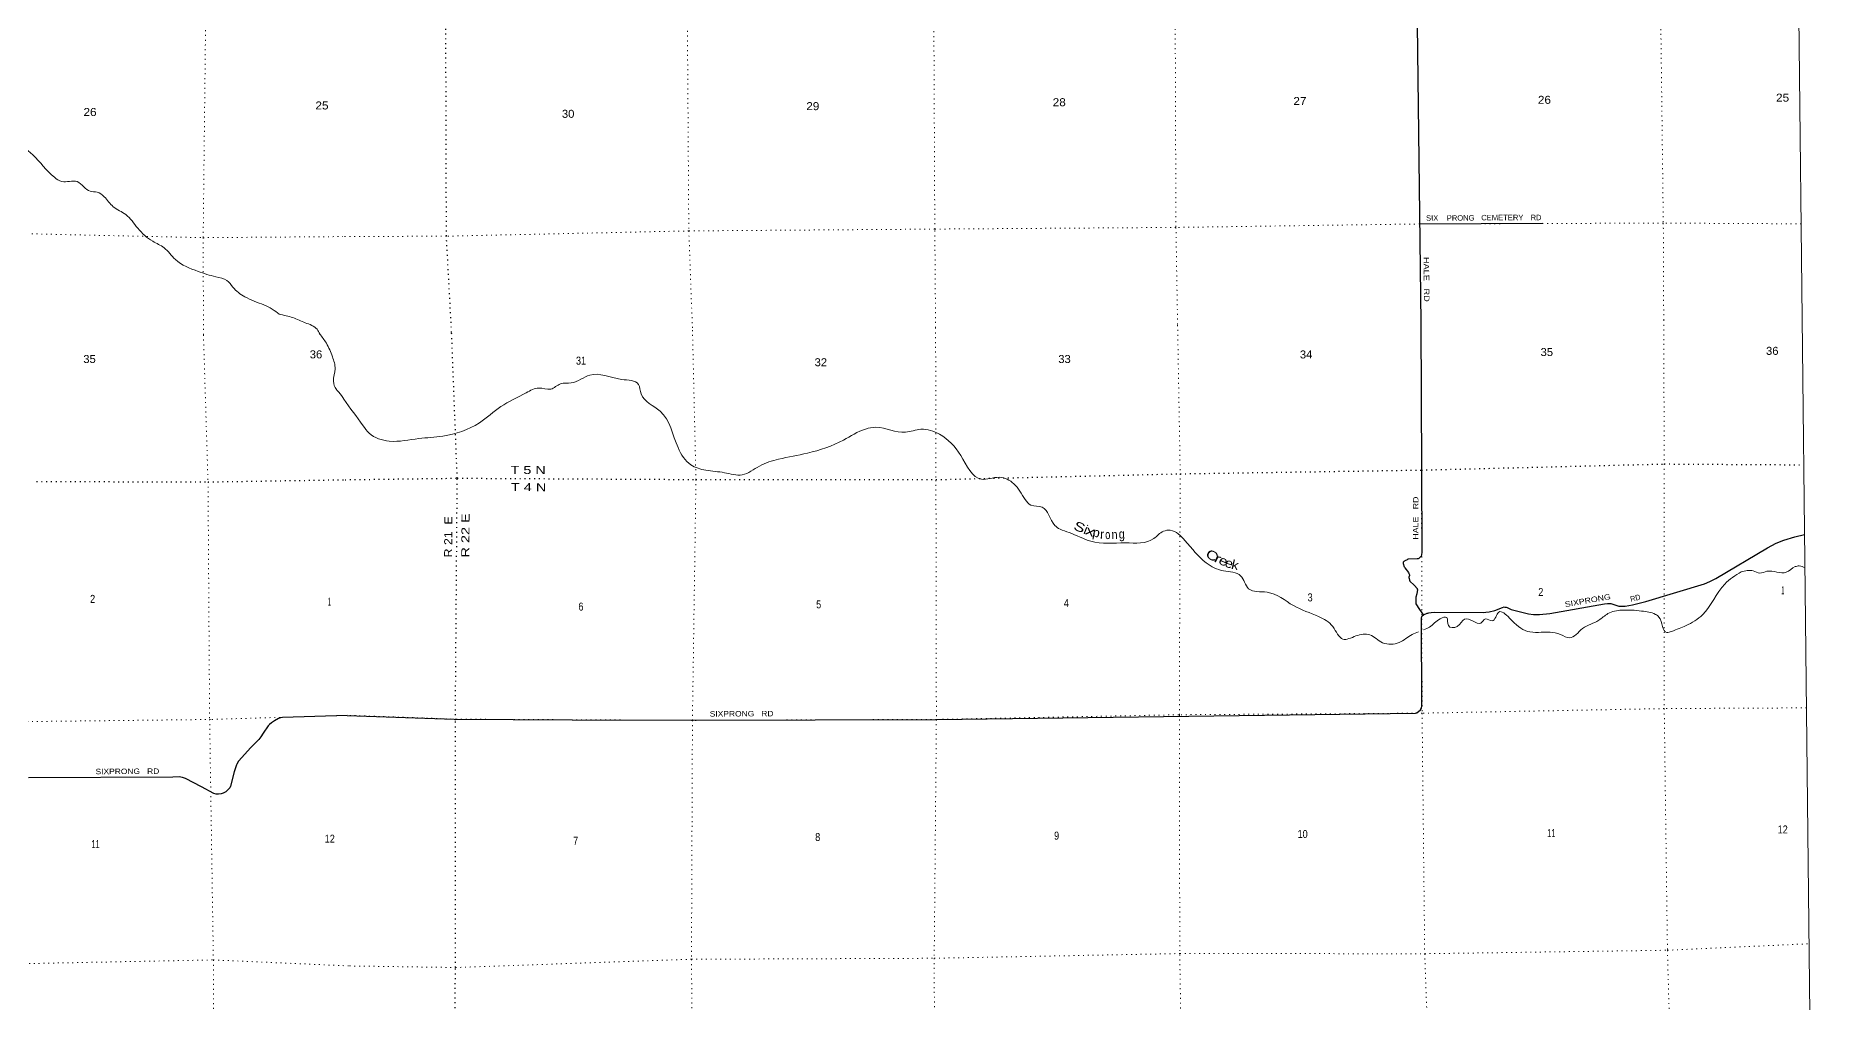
# Model space of a CAD drawing. Header units: feet. Extents: x -199 to 255675, y -686157 to -547785.
# Drawn here: x 216545 to 255675, y -608404 to -587272 of the extents above; entities that cross this region are included whole.
import ezdxf
from ezdxf.enums import TextEntityAlignment as Align

# ---------------------------------------------------------------- set-up
doc = ezdxf.new("R2010")
doc.units = ezdxf.units.FT
doc.header["$LTSCALE"] = 70
doc.linetypes.add('DOTTED', pattern=[1.5, 0.3, -1.2])
for name, color, linetype, lineweight in [('29', 7, 'Continuous', 25), ('39', 7, 'Continuous', 13), ('4', 7, 'Continuous', 13), ('6', 7, 'DOTTED', 25), ('7', 7, 'DOTTED', 13)]:
    doc.layers.add(name, color=color, linetype=linetype, lineweight=lineweight)
doc.layers.add('30', color=7, linetype='Continuous')
doc.layers.add('41', color=7, linetype='Continuous')

msp = doc.modelspace()

# ---------------------------------------------------------------- linework, layer by layer
at = {"layer": '29'}
for p, q in [((246742.8, -586105.67), (246833.1, -593542.95)), ((246806.91, -591386.19), (249492.52, -591371.51))]:
    msp.add_line(p, q, dxfattribs=at)
for points in [[(246833.1, -593542.95), (246847.99, -596760.64), (246851.95, -598562.05), (246849.96, -598619.12), (246840.28, -598649.56), (246805.37, -598686.22), (246790.59, -598698.58), (246776.55, -598706.46), (246754.57, -598710.63), (246563.84, -598717.25), (246550.56, -598719.53), (246530.87, -598727.64), (246478.73, -598754.31), (246471.49, -598758.95), (246463.95, -598764.17), (246454.11, -598774.61), (246449.02, -598784.26), (246446.28, -598798.37), (246446.57, -598812.29), (246468.01, -598880.69), (246473.95, -598894.07), (246481.33, -598904.46), (246564.91, -599011.12), (246573.02, -599026.48), (246578.37, -599041.26), (246583.01, -599055.75), (246584.16, -599063.87), (246583.02, -599072.1), (246572.29, -599111.12), (246572, -599116.05), (246572.27, -599122.54), (246574.9, -599134.31), (246587.5, -599185.04), (246589.82, -599191.12), (246591.85, -599194.31), (246594.31, -599198.29), (246598.8, -599203.88), (246680.67, -599274.49), (246693.81, -599289.68), (246750.58, -599359.82), (246754.64, -599366.78), (246755.5, -599369.67), (246755.7, -599379.07), (246744.07, -599473.7), (246723.06, -599547.63), (246720.34, -599566.62), (246719.29, -599675.75), (246721.03, -599685.6), (246723.65, -599695.01), (246803.21, -599819.55), (246887.3, -599939.83)], [(246887.3, -599939.83), (246905.68, -599928.73), (246958.98, -599903.23), (246968.25, -599899.8), (246981.87, -599895.46), (247005.32, -599889.31), (247056.3, -599880.04), (247126.13, -599873.98), (248199.89, -599884.67), (248251.55, -599878.88), (248325.02, -599868.44), (248447.38, -599836), (248619.32, -599771.06), (248654.08, -599761.78), (248668.53, -599762.4), (248700.43, -599766.42), (248718.97, -599773.37), (248810.55, -599815.17), (248867.27, -599833.66), (249188.72, -599908.41), (249295.98, -599924.09), (249351.6, -599926.41), (249429.22, -599924.09), (249654.73, -599901.15), (250850.94, -599689.55), (250912.3, -599682.95), (250957.27, -599682.96), (250986.45, -599687.59), (251160.25, -599743.24), (251226.17, -599746.72), (251303.92, -599743.24), (251458.5, -599717.01), (251752.01, -599643.67), (253032.03, -599253.39), (253154.29, -599207.61), (253284.34, -599140.89), (254412.49, -598471.24), (254598.73, -598368.37), (254767.14, -598300.98), (255011.02, -598225.91), (255224.33, -598175.27)], [(223357.27, -602131.72), (225696.2, -602215.23), (228271.54, -602233.09), (230926.33, -602233.68), (236249.7, -602220.77), (246717.03, -602081.98), (246752.74, -602070.07), (246778.54, -602048.24), (246822.19, -602010.52), (246846, -601974.79), (246856.29, -601924.82), (246844.32, -600011.27), (246845.73, -599998.64), (246848.04, -599988.5), (246851.23, -599980.67), (246857.02, -599970.47), (246866, -599958.64), (246875.55, -599949.6), (246887.3, -599939.83)], [(223357.27, -602131.72), (221938.47, -602175.04), (221893.79, -602184.82), (221852.08, -602201.06), (221766.55, -602251.19), (221696.82, -602298.44), (221657.43, -602328.58), (221627.21, -602361.1), (221518.66, -602520.86), (221467.41, -602604.51), (221425.91, -602658.36), (221245.2, -602834.97), (220978.46, -603133.18), (220940.16, -603195.58), (220932.11, -603212.01), (220884.02, -603366.81), (220805.53, -603678.79), (220786.12, -603717.49), (220739.78, -603768.51), (220700.38, -603800.97), (220644.65, -603833.1), (220598.42, -603847.34), (220540.49, -603856.62), (220491.83, -603854.3), (220439.67, -603839.35), (220172.47, -603693.73), (219816.35, -603510.95), (219756.09, -603490.25), (219681.25, -603478.31), (219540.54, -603479.84), (216388.57, -603498.09)]]:
    msp.add_lwpolyline(points, dxfattribs=at)
at = {"layer": '39'}
for points in [[(200163.47, -576088.88), (200084.09, -576577.95), (200020.19, -577024.63), (200120.28, -577408.58), (200125.72, -577783.93), (200156.14, -578078.6), (200262.55, -578344), (200493.53, -578601.48), (200768.85, -578866.31), (200921.82, -579014.55), (201017.89, -579260.03), (201251.49, -579559.63), (201359.15, -579772.82), (201698.28, -580000.54), (201916.7, -580224.08), (202307.87, -580573.47), (202563.73, -580882.77), (202831.16, -581019.23), (203016.68, -581193.08), (203204.91, -581415.07), (203337.98, -581716.21), (203442.23, -581971.6), (203762.19, -582263.86), (203944.48, -582630.49), (204114.47, -582842.73), (204186.44, -582952.05), (204285.04, -583095.1), (204488.71, -583272.69), (204739, -583614.19), (204930.09, -583755.83), (205071.17, -583916.31), (205281.87, -584023.52), (205439.04, -584183.74), (205498.07, -584510.1), (205703.6, -584954.68), (205872.66, -585241.21), (205968.52, -585749.7), (205999.49, -586082.5), (206161.26, -586282.81), (206224.23, -586464.55), (206683.47, -586792.83), (207076.45, -586851.09), (207474.56, -586985.56), (207671.74, -587131.12), (207805.95, -587233.47), (208095.43, -587227.05), (208524.95, -587308.85), (208988.8, -587400.15), (209455.61, -587419.14), (209754.51, -587506.94), (209913.51, -587516.56), (210039.59, -587613.01), (210210.81, -587632.49), (210391.63, -587760.23), (210685.87, -587803.93), (210948.28, -587733.68), (211333.92, -587701.7), (211666.79, -587636.4), (212029.88, -587436.12), (212446.81, -587481.96), (212778.67, -587623.46), (213200.78, -587749.54), (213500.09, -587865.44), (213782.96, -587957.49), (213970.49, -588131.31), (214270.34, -588285.35), (214611.66, -588802.14), (215013.97, -589225.65), (215654.62, -589444.77), (216048.77, -589583.31), (216477.29, -589873.92), (216953, -590366.58), (217115.21, -590458.47), (217449.07, -590461.41), (217735.67, -590671.86), (217886.72, -590687.63), (218041.03, -590789.68), (218239.28, -591009.51), (218511.25, -591182.04), (218774.98, -591479.17), (219102.9, -591765.29), (219350.28, -591906.07), (219597.36, -592165.31), (220093.78, -592422.76), (220483.62, -592541.29), (220726.1, -592621.92), (220854.92, -592768.52), (221117.36, -592977.34), (221532.23, -593157.73), (221716.55, -593249.28), (221866.99, -593361.43)], [(221866.99, -593361.43), (222167.69, -593435.14), (222438.76, -593545.45), (222696.25, -593690.09), (222754.93, -593790.31)], [(222752.16, -593786.41), (222899.03, -593992.89), (223032.06, -594288.5), (223090.71, -594555.86), (223054.92, -594823.05), (223117.46, -595004.01), (223173.81, -595066.4), (223281.55, -595220.27)], [(223279.87, -595217.87), (223700.92, -595797.11), (223834.8, -595960.93), (224274.26, -596135.05), (224923.01, -596079.17), (225449.19, -596025.99), (226244.91, -595734.44), (226714.56, -595380.52), (227271.02, -595078.29), (227547.6, -594974.35), (227807.04, -594996.95), (228019.23, -594883.35), (228254.22, -594861.93), (228660.93, -594691.02), (229355.03, -594785.41), (229723.65, -594893.7), (229783.5, -595102.1), (230196.36, -595481.1), (230590.25, -596277.69), (230870.43, -596653.44), (231198.91, -596769.99), (231603.31, -596825.89), (231993.57, -596871.83), (232369.98, -596681.02), (232788.9, -596530.11), (233419, -596398.06), (234208.72, -596110.55), (234687.27, -595870.99), (234918.1, -595831.54), (235562.07, -595940.26), (235901.23, -595874.1), (236310.07, -595986.18), (236769.79, -596449.21), (237225.91, -596968.47), (237613.49, -596926.11), (237932.1, -597066.8), (238179.91, -597412.63), (238307.46, -597536.34), (238548.97, -597581.13), (238831.33, -597978.94), (238942.49, -598060.59), (239140, -598133.73), (239617.78, -598325.7), (240371.74, -598361.55), (240996.08, -598265.66), (241203.9, -598105.91), (241354.48, -598084.98), (241673.73, -598309.97), (242139.64, -598795.05), (242518.83, -598973.53), (242891.44, -599077.78), (243066.42, -599361.8), (243468.97, -599439.79), (244047.99, -599731.53), (244594.45, -599969.27), (244907.65, -600192.29), (245128.78, -600466), (245411.64, -600396.15), (245714.94, -600370.34), (245997.62, -600543.34), (246361.35, -600537.26), (246641.43, -600365.06), (246778.41, -600305.01)], [(246893.55, -600258.65), (247024.07, -600200.3), (247255.85, -600018.34), (247400.38, -599995.43), (247433.85, -600169.86), (247628.93, -600186.82), (247786.5, -600025.35), (247973.77, -600072.45), (248142.92, -600115.64), (248244.72, -600022.74), (248393.78, -600066.04), (248535.03, -599874.56), (248771.16, -600003.68), (249163.27, -600296.49), (249657.83, -600315.75), (249883.3, -600364.65), (250084.84, -600437.76), (250368.7, -600233.42), (250723.08, -600052.77), (250922.97, -599907.12), (251225.88, -599831.13), (251660.16, -599850.73), (251964.19, -599923.26), (252038.99, -599981.04), (252210.37, -600321.28), (252314.7, -600296.6), (252631.29, -600168.34), (252991.28, -599931.46), (253478.64, -599260.31), (253838.39, -598991.31)], [(253838.39, -598991.31), (254099.54, -598973.77), (254246.6, -599019.09), (254401.08, -598982.08), (254823.29, -599001.76), (255021.35, -598880.2), (255107.67, -598865.66), (255227.86, -598901.18)]]:
    msp.add_spline(points, degree=3, dxfattribs=at)
at = {"layer": '4'}
msp.add_lwpolyline([(0, -686157.2), (0, -549186.32), (31834.35, -549164.42), (63668.65, -549098.74), (95502.83, -548989.27), (127336.83, -548836), (159170.58, -548638.96), (191004.04, -548398.11), (222837.13, -548113.49), (254669.81, -547785.08), (255674.76, -639106.77), (223716.47, -639436.48), (224155.96, -685078.02), (192134.46, -685364.33), (160112.61, -685606.59), (128090.45, -685804.81), (96068.05, -685958.97), (64045.47, -686069.09), (32022.77, -686135.17)], close=True, dxfattribs=at)
msp.add_lwpolyline([(0, -686157.2), (0, -549186.32), (31834.35, -549164.42), (63668.65, -549098.74), (95502.83, -548989.27), (127336.83, -548836), (159170.58, -548638.96), (191004.04, -548398.11), (222837.13, -548113.49), (254669.81, -547785.08), (255674.76, -639106.77), (223716.47, -639436.48), (224155.96, -685078.02), (192134.46, -685364.33), (160112.61, -685606.59), (128090.45, -685804.81), (96068.05, -685958.97), (64045.47, -686069.09), (32022.77, -686135.17)], close=True, dxfattribs=at)
at = {"layer": '6'}
for points in [[(225637.95, -593758.85), (225525.09, -591653.41), (225510.55, -586356.07), (225443.31, -581005.1), (225456.29, -575458.66), (225428.19, -570207.62), (225724.33, -564694.35), (225720.63, -559475.16), (225685.95, -554170.01), (225632.91, -548824.93), (225597.07, -548086.74)], [(225739.85, -627799.28), (225726.05, -623483.88), (225699.12, -618032.69), (225686.16, -612836.32), (225721.49, -607645.69), (225720.99, -602234.49), (225761.6, -596945.48), (225637.95, -593758.85)], [(223307.64, -596978.57), (225761.6, -596945.48), (230981.38, -596973.95), (236229.09, -596976.15), (241570.29, -596849.37), (246847.51, -596767.11), (252154.51, -596634.51), (255207.58, -596653.07)], [(216562.1, -597017.6), (220311.33, -597026.77), (223307.64, -596978.57)]]:
    msp.add_lwpolyline(points, dxfattribs=at)
at = {"layer": '7'}
for points in [[(220287.78, -548137.89), (220278.98, -548862.59), (220326.66, -554118.38), (220369.12, -559845.95), (220209.07, -565307.27), (220185.73, -570627.98), (220231.19, -576116.29), (220251.26, -581077.66), (220266.95, -586202.33), (220205.76, -591686.24), (220212.01, -593811.02)], [(230904.62, -548034.4), (230931.83, -548806.03), (230900.46, -554125.92), (230963.32, -559440.81), (231017.82, -564723.69), (230745.13, -570176.51), (230748.03, -575512.1), (230761.76, -580925.83), (230789.37, -586323.36), (230825.11, -591538.21), (230905.26, -593707)], [(236221.81, -593653.45), (236204.14, -591498.43), (236180.12, -586253.36), (236171.04, -580707.15), (236028.27, -575423.18), (236091, -570032.74), (236291.98, -564628.82), (236216.91, -559295.99), (236190.88, -554050.95), (236263.3, -548822.94), (236279.1, -547948.25)], [(241489.76, -547926.36), (241502.07, -548796.66), (241493.22, -554160.46), (241496.63, -559351.56), (241343.53, -564730.9), (241395.31, -570138.22), (241170.98, -575612.61), (241451.84, -580867.05), (241458.5, -586178.52), (241476.9, -591461.77), (241513.27, -593598.94)], [(246833.1, -593542.95), (246806.91, -591386.19), (246742.8, -586105.67), (246744.75, -580840.21), (246626.71, -575425.56), (246646.2, -569732.56), (247095.88, -564715.35), (246930.78, -559405.52), (246763.04, -554033.53), (246756.82, -548764.19), (246748.49, -547870.9)], [(252078.99, -581253.98), (252067.87, -586074.42), (252134.51, -591367.21), (252143.5, -593485.79)], [(191367.24, -591752.02), (193780.19, -591713.57), (199093.53, -591741), (204401.09, -591671.36), (209695.72, -591563.32), (214987.64, -591569.02), (220205.76, -591686.24), (223256.45, -591662.56)], [(255149.59, -591383.72), (252134.51, -591367.21), (246806.91, -591386.19), (241476.9, -591461.77), (236204.14, -591498.43), (230825.11, -591538.21), (225525.09, -591653.41), (223256.45, -591662.56)], [(246833.1, -593542.95), (246847.51, -596767.11), (246859.36, -602083.92), (246917.02, -607344.26), (247114.25, -612724.24), (247286.6, -618004), (247313.08, -619920.65)], [(252143.5, -593485.79), (252154.51, -596634.51), (252154.54, -601983.49), (252224.43, -607267.85), (252384.06, -612993.27), (252351.51, -616682.55)], [(220212.01, -593811.02), (220311.33, -597026.77), (220346.81, -602219.21), (220428.6, -607480.04), (220454.24, -612821.16), (220556.16, -618114.18), (220527.55, -623451.19), (220490.7, -628647.52)], [(230905.26, -593707), (230981.38, -596973.95), (230904.42, -602241.08), (230883.42, -607465.74), (230928.1, -612872.68), (230949.26, -618091.08), (231055.78, -623435.45), (231090.72, -626478.05)], [(236221.81, -593653.45), (236229.16, -596986.19), (236238.38, -602220.72), (236191.24, -607443.52), (236209.07, -612754.27), (236078.38, -618091.96), (235959.21, -623357.32), (235953.08, -624202.95)], [(241513.27, -593598.94), (241570.29, -596849.37), (241551.63, -602118.18), (241560.94, -607364.75), (241641.89, -612783.52), (241723.78, -618059.79), (241743.21, -620814.08)], [(223357.27, -602131.72), (220368.91, -602221.26), (215014.24, -602284.53), (209751.96, -602325.85), (204501.77, -602395.33), (199199.29, -602426.54), (193932.94, -602431.68), (191450.22, -602458.16)], [(255266.06, -601967.83), (252154.54, -601983.49), (246859.36, -602083.92), (241537.56, -602118.26), (236238.38, -602220.72), (230904.42, -602241.08), (225739.83, -602215.24), (223357.27, -602131.72)], [(223405.44, -607611.33), (225721.49, -607645.69), (230883.42, -607465.74), (236191.24, -607443.52), (241564.78, -607340.64), (246917.02, -607344.26), (252224.43, -607267.85), (255322.82, -607125.62)], [(191493.67, -607724.28), (194004.7, -607704.56), (199234.88, -607693.32), (204531.3, -607642.01), (209791.56, -607596.66), (215138.27, -607583.61), (220428.6, -607480.04), (223405.44, -607611.33)]]:
    msp.add_lwpolyline(points, dxfattribs=at)

# ---------------------------------------------------------------- texts
at = {"layer": '30'}
for s, rotation, width, p in [('SIX', 0.313, 0.9, (246947.77, -591315.42)), ('PRONG', 0.313, 0.9, (247401.2, -591314.9)), ('RD', 0.313, 0.8, (249236.72, -591305.28)), ('HALE   RD', 270.696, 1.25, (246890.72, -592107.9)), ('HALE   RD', 89.843, 1.2, (246777.84, -598290.1)), ('SIXPRONG   ', 10.031, 1.2, (249991.87, -599766.99)), ('RD', 14.029, 0.95, (251427.16, -599651.55)), ('SIXPRONG   RD', 0.245, 1.15, (231282.62, -602158.9)), ('SIXPRONG   RD', 0.332, 1.15, (217852, -603419.61))]:
    msp.add_text(s, height=120, rotation=rotation, dxfattribs=dict(at, width=width)).set_placement(p)
msp.add_text('CEMETERY', height=120, rotation=0.313, dxfattribs=at).set_placement((248154.37, -591308.49))
at = {"layer": '41'}
for s, rotation, width, p in [('S', 337.644, 1.35, (239332.09, -598105.7)), ('i', 337.675, 1.05, (239469.19, -598161.07)), ('x', 339.456, 1.5, (239570.3, -598197.1)), ('p', 349.714, 1.05, (239719.33, -598231.08)), ('o', 2.563, 0.75, (239989.71, -598277.49)), ('n', 2.563, 0.9, (240138.42, -598275.15)), ('g', 2.563, 0.9, (240295.85, -598264.49)), ('C', 328.843, 1.35, (242216.01, -598719)), ('r', 335.294, 1.5, (242352.7, -598789.31)), ('e', 337.295, 1.25, (242478.94, -598845.98)), ('e', 341.099, 1.15, (242609.72, -598899.27)), ('k', 347.076, 1.15, (242749.26, -598939.18))]:
    msp.add_text(s, height=200, rotation=rotation, dxfattribs=dict(at, width=width)).set_placement(p, align=Align.CENTER)
msp.add_text('r', height=200, rotation=358.055, dxfattribs=at).set_placement((239859.54, -598267.18), align=Align.CENTER)
at = {"layer": '6'}
for s, rotation, width, p in [('T 5 N', 359.687, 1.35, (226925.68, -596851.83)), ('T 4 N', 359.687, 1.35, (226935.49, -597227.08)), ('R 21  E', 89.56, 1.15, (225648.3, -598677.68)), ('R 22 E', 89.56, 1.35, (226023.16, -598680.49))]:
    msp.add_text(s, height=175, rotation=rotation, dxfattribs=dict(at, width=width)).set_placement(p)
at = {"layer": '7'}
for s, width, p in [('26', 1.1, (217588.23, -589025.48)), ('25', 1.1, (222660.15, -588882.58)), ('30', 1.05, (228049.64, -589064.72)), ('29', 1.1, (233393.07, -588897.56)), ('28', 1.1, (238782.52, -588811.84)), ('27', 1.1, (244044.98, -588785.55)), ('26', 1.1, (249391.31, -588759.37)), ('25', 1.1, (254599.58, -588711.69)), ('35', 1.05, (217583.61, -594426.11)), ('36', 1.05, (222536.53, -594325.48)), ('31', 0.85, (228358.06, -594462.48)), ('32', 1.05, (233574.94, -594497.82)), ('33', 1.05, (238903.71, -594426.11)), ('34', 1.05, (244186.82, -594326.91)), ('35', 1.05, (249450.05, -594274.41)), ('36', 1.05, (254380.12, -594248.5)), ('2', 0.85, (249399.95, -599522.1)), ('1', 0.4, (254716.54, -599484.74)), ('2', 0.85, (217733.16, -599672.18)), ('1', 0.4, (222930.62, -599733.45)), ('6', 0.85, (228410.94, -599841.1)), ('5', 0.85, (233609.32, -599791.75)), ('4', 0.85, (239026.33, -599762.54)), ('3', 0.85, (244355.51, -599639.84)), ('12', 0.85, (254635.17, -604714.05)), ('11', 0.65, (217760.46, -605035.09)), ('12', 0.85, (222863.44, -604916.23)), ('7', 0.85, (228296.4, -604961.19)), ('8', 0.85, (233588.74, -604880.37)), ('9', 0.85, (238812.12, -604850.06)), ('10', 0.85, (244136.62, -604814.26)), ('11', 0.65, (249593.73, -604794.39))]:
    msp.add_text(s, height=175, dxfattribs=dict(at, width=width)).set_placement(p)

doc.saveas('drawing.dxf')
